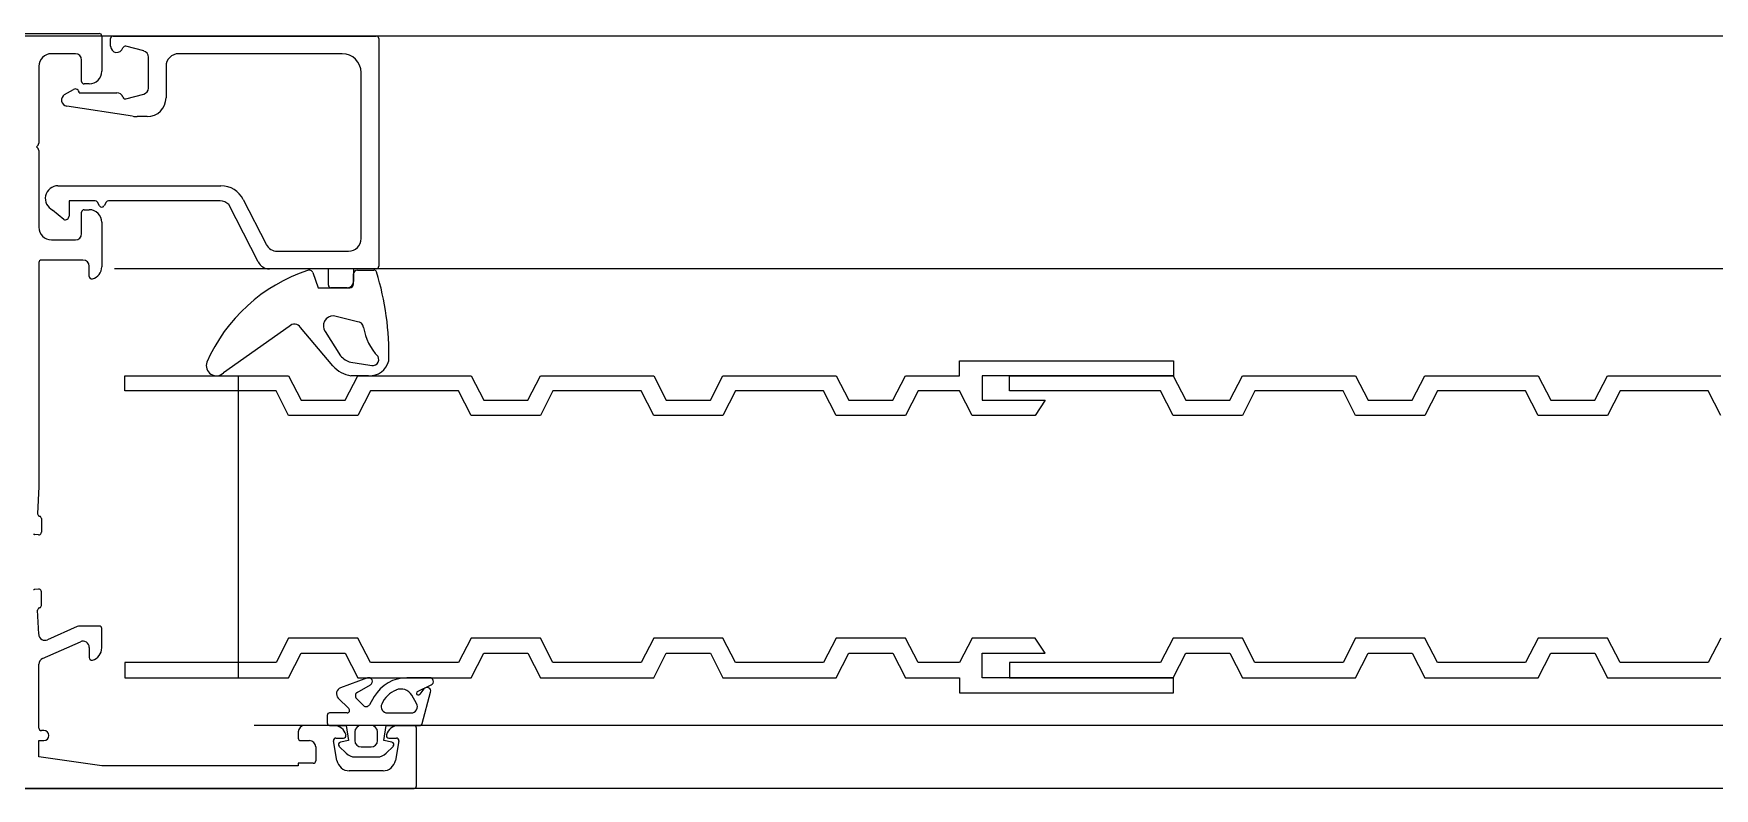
# Model space of a CAD drawing. Header units: inches. Extents: x -12530 to 36157, y 78659 to 110077.
# Drawn here: x 6356.4 to 6489.9, y 87925.6 to 87985.6 of the extents above; entities that cross this region are included whole.
import ezdxf

# ---------------------------------------------------------------- set-up
doc = ezdxf.new("R2010")
doc.units = ezdxf.units.IN
doc.header["$MEASUREMENT"] = 0
doc.layers.add('freecads.com', color=7, linetype='Continuous')

msp = doc.modelspace()

# ---------------------------------------------------------------- linework, layer by layer
at = {"layer": 'freecads.com'}
for p, q in [((7335.66, 87985.43), (6278.8, 87985.43)), ((6312, 87985.63), (6361.6, 87985.63)), ((6361.8, 87985.43), (6361.8, 87982.63)), ((6362.7, 87985.43), (6383.6, 87985.43)), ((6362.5, 87984.63), (6362.5, 87985.23)), ((6365.13, 87984.25), (6363.72, 87984.62)), ((6383.8, 87985.23), (6383.8, 87967.13)), ((6356.8, 87983.03), (6356.8, 87976.91)), ((6359.7, 87984.03), (6357.8, 87984.03)), ((6360.2, 87981.83), (6360.2, 87983.53)), ((6365.5, 87981.3), (6365.5, 87983.76)), ((6366.9, 87983.03), (6366.9, 87980.53)), ((6380.9, 87984.03), (6367.9, 87984.03)), ((6360.8, 87981.63), (6360.4, 87981.63)), ((6382.4, 87969.33), (6382.4, 87982.53)), ((6358.85, 87980.79), (6359.55, 87981.19)), ((6360, 87980.93), (6363, 87980.93)), ((6363.72, 87980.44), (6365.13, 87980.81)), ((6364.25, 87979.06), (6359.02, 87979.86)), ((6365.4, 87979.03), (6364.6, 87979.03)), ((6356.74, 87976.77), (6356.6, 87976.63)), ((6356.6, 87976.63), (6356.74, 87976.49)), ((6356.8, 87976.35), (6356.8, 87970.23)), ((6358.32, 87973.53), (6371.26, 87973.53)), ((6361.28, 87972.33), (6359.2, 87972.33)), ((6359.2, 87972.33), (6359.2, 87971.13)), ((6361.63, 87971.93), (6361.46, 87972.23)), ((6362.15, 87972.23), (6361.98, 87971.93)), ((6371.19, 87972.33), (6362.32, 87972.33)), ((6374.22, 87967.48), (6371.89, 87972.04)), ((6373.04, 87972.44), (6374.86, 87968.88)), ((6358.78, 87970.86), (6357.89, 87971.6)), ((6360.2, 87969.73), (6360.2, 87971.43)), ((6360.4, 87971.63), (6360.8, 87971.63)), ((6361.8, 87970.63), (6361.8, 87967.1)), ((6357.8, 87969.23), (6359.7, 87969.23)), ((6375.75, 87968.33), (6381.4, 87968.33)), ((6356.8, 87967.43), (6356.8, 87949.63)), ((6360.3, 87967.63), (6357, 87967.63)), ((6360.8, 87966.33), (6360.8, 87967.13)), ((7335.66, 87966.93), (6362.8, 87966.93)), ((6379.8, 87966.93), (6375.11, 87966.93)), ((6379.8, 87965.63), (6379.8, 87966.93)), ((6383.6, 87966.93), (6381.8, 87966.93)), ((6381.8, 87966.93), (6381.8, 87965.93)), ((6382.1, 87966.83), (6383.42, 87966.83)), ((6378.56, 87966.63), (6379, 87965.43)), ((6379, 87965.43), (6381.5, 87965.43)), ((6381.3, 87965.43), (6380, 87965.43)), ((6381.8, 87965.73), (6381.8, 87966.53)), ((6382.1, 87962.73), (6380.21, 87963.2)), ((6376.68, 87962.35), (6371.47, 87958.66)), ((6380.16, 87959.21), (6377.59, 87962.27)), ((6379.54, 87961.94), (6380.77, 87960.02)), ((6381.58, 87959.51), (6383.09, 87959.28)), ((6429.94, 87958.43), (6429.94, 87959.63)), ((6429.94, 87959.63), (6446.94, 87959.63)), ((6446.94, 87959.63), (6446.94, 87958.43)), ((6363.64, 87957.23), (6363.64, 87958.43)), ((6363.64, 87958.43), (6376.64, 87958.43)), ((6372.64, 87958.43), (6372.64, 87934.43)), ((6376.64, 87958.43), (6377.64, 87956.48)), ((6381.14, 87956.48), (6382.14, 87958.43)), ((6382.99, 87958.43), (6381.59, 87958.43)), ((6382.14, 87958.43), (6391.14, 87958.43)), ((6391.14, 87958.43), (6392.14, 87956.48)), ((6395.64, 87956.48), (6396.64, 87958.43)), ((6396.64, 87958.43), (6405.64, 87958.43)), ((6405.64, 87958.43), (6406.64, 87956.48)), ((6410.14, 87956.48), (6411.14, 87958.43)), ((6411.14, 87958.43), (6420.14, 87958.43)), ((6420.14, 87958.43), (6421.14, 87956.48)), ((6424.64, 87956.48), (6425.64, 87958.43)), ((6425.64, 87958.43), (6429.94, 87958.43)), ((6446.94, 87958.43), (6431.74, 87958.43)), ((6431.74, 87958.43), (6431.74, 87956.48)), ((6433.9, 87957.23), (6433.9, 87958.43)), ((6433.9, 87958.43), (6446.9, 87958.43)), ((6446.9, 87958.43), (6447.9, 87956.48)), ((6451.4, 87956.48), (6452.4, 87958.43)), ((6452.4, 87958.43), (6461.4, 87958.43)), ((6461.4, 87958.43), (6462.4, 87956.48)), ((6465.9, 87956.48), (6466.9, 87958.43)), ((6466.9, 87958.43), (6475.9, 87958.43)), ((6475.9, 87958.43), (6476.9, 87956.48)), ((6480.4, 87956.48), (6481.4, 87958.43)), ((6481.4, 87958.43), (6490.4, 87958.43)), ((6375.64, 87957.23), (6363.64, 87957.23)), ((6376.64, 87955.28), (6375.64, 87957.23)), ((6377.64, 87956.48), (6381.14, 87956.48)), ((6383.14, 87957.23), (6382.14, 87955.28)), ((6390.14, 87957.23), (6383.14, 87957.23)), ((6391.14, 87955.28), (6390.14, 87957.23)), ((6392.14, 87956.48), (6395.64, 87956.48)), ((6397.64, 87957.23), (6396.64, 87955.28)), ((6404.64, 87957.23), (6397.64, 87957.23)), ((6405.64, 87955.28), (6404.64, 87957.23)), ((6406.64, 87956.48), (6410.14, 87956.48)), ((6412.14, 87957.23), (6411.14, 87955.28)), ((6419.14, 87957.23), (6412.14, 87957.23)), ((6420.14, 87955.28), (6419.14, 87957.23)), ((6421.14, 87956.48), (6424.64, 87956.48)), ((6426.64, 87957.23), (6425.64, 87955.28)), ((6429.94, 87957.23), (6426.64, 87957.23)), ((6430.94, 87955.28), (6429.94, 87957.23)), ((6431.74, 87956.48), (6436.74, 87956.48)), ((6445.9, 87957.23), (6433.9, 87957.23)), ((6436.74, 87956.48), (6435.94, 87955.28)), ((6446.9, 87955.28), (6445.9, 87957.23)), ((6447.9, 87956.48), (6451.4, 87956.48)), ((6453.4, 87957.23), (6452.4, 87955.28)), ((6460.4, 87957.23), (6453.4, 87957.23)), ((6461.4, 87955.28), (6460.4, 87957.23)), ((6462.4, 87956.48), (6465.9, 87956.48)), ((6467.9, 87957.23), (6466.9, 87955.28)), ((6474.9, 87957.23), (6467.9, 87957.23)), ((6475.9, 87955.28), (6474.9, 87957.23)), ((6476.9, 87956.48), (6480.4, 87956.48)), ((6482.4, 87957.23), (6481.4, 87955.28)), ((6489.4, 87957.23), (6482.4, 87957.23)), ((6490.4, 87955.28), (6489.4, 87957.23)), ((6382.14, 87955.28), (6376.64, 87955.28)), ((6396.64, 87955.28), (6391.14, 87955.28)), ((6411.14, 87955.28), (6405.64, 87955.28)), ((6425.64, 87955.28), (6420.14, 87955.28)), ((6435.94, 87955.28), (6430.94, 87955.28)), ((6452.4, 87955.28), (6446.9, 87955.28)), ((6466.9, 87955.28), (6461.4, 87955.28)), ((6481.4, 87955.28), (6475.9, 87955.28)), ((6356.8, 87949.63), (6356.7, 87947.46)), ((6356.83, 87947.28), (6356.87, 87947.26)), ((6357, 87947.08), (6357, 87945.99)), ((6356.78, 87945.79), (6356.47, 87945.82)), ((6356.78, 87941.47), (6356.47, 87941.44)), ((6356.83, 87939.98), (6356.87, 87940)), ((6357, 87940.18), (6357, 87941.27)), ((6356.79, 87937.88), (6356.7, 87939.79)), ((6359.85, 87938.49), (6357.49, 87937.45)), ((6361.6, 87938.53), (6360.05, 87938.53)), ((6361.8, 87936.8), (6361.8, 87938.33)), ((6376.64, 87937.58), (6375.64, 87935.63)), ((6382.14, 87937.58), (6376.64, 87937.58)), ((6383.14, 87935.63), (6382.14, 87937.58)), ((6391.14, 87937.58), (6390.14, 87935.63)), ((6396.64, 87937.58), (6391.14, 87937.58)), ((6397.64, 87935.63), (6396.64, 87937.58)), ((6405.64, 87937.58), (6404.64, 87935.63)), ((6411.14, 87937.58), (6405.64, 87937.58)), ((6412.14, 87935.63), (6411.14, 87937.58)), ((6420.14, 87937.58), (6419.14, 87935.63)), ((6425.64, 87937.58), (6420.14, 87937.58)), ((6426.64, 87935.63), (6425.64, 87937.58)), ((6430.94, 87937.58), (6429.94, 87935.63)), ((6435.94, 87937.58), (6430.94, 87937.58)), ((6436.74, 87936.38), (6435.94, 87937.58)), ((6446.9, 87937.58), (6445.9, 87935.63)), ((6452.4, 87937.58), (6446.9, 87937.58)), ((6453.4, 87935.63), (6452.4, 87937.58)), ((6461.4, 87937.58), (6460.4, 87935.63)), ((6466.9, 87937.58), (6461.4, 87937.58)), ((6467.9, 87935.63), (6466.9, 87937.58)), ((6475.9, 87937.58), (6474.9, 87935.63)), ((6481.4, 87937.58), (6475.9, 87937.58)), ((6482.4, 87935.63), (6481.4, 87937.58)), ((6490.4, 87937.58), (6489.4, 87935.63)), ((6357.1, 87935.96), (6360.1, 87937.29)), ((6360.8, 87936.83), (6360.8, 87936.03)), ((6376.64, 87934.43), (6377.64, 87936.38)), ((6377.64, 87936.38), (6381.14, 87936.38)), ((6381.14, 87936.38), (6382.14, 87934.43)), ((6391.14, 87934.43), (6392.14, 87936.38)), ((6392.14, 87936.38), (6395.64, 87936.38)), ((6395.64, 87936.38), (6396.64, 87934.43)), ((6405.64, 87934.43), (6406.64, 87936.38)), ((6406.64, 87936.38), (6410.14, 87936.38)), ((6410.14, 87936.38), (6411.14, 87934.43)), ((6420.14, 87934.43), (6421.14, 87936.38)), ((6421.14, 87936.38), (6424.64, 87936.38)), ((6424.64, 87936.38), (6425.64, 87934.43)), ((6431.74, 87934.43), (6431.74, 87936.38)), ((6431.74, 87936.38), (6436.74, 87936.38)), ((6446.9, 87934.43), (6447.9, 87936.38)), ((6447.9, 87936.38), (6451.4, 87936.38)), ((6451.4, 87936.38), (6452.4, 87934.43)), ((6461.4, 87934.43), (6462.4, 87936.38)), ((6462.4, 87936.38), (6465.9, 87936.38)), ((6465.9, 87936.38), (6466.9, 87934.43)), ((6475.9, 87934.43), (6476.9, 87936.38)), ((6476.9, 87936.38), (6480.4, 87936.38)), ((6480.4, 87936.38), (6481.4, 87934.43)), ((6356.8, 87930.43), (6356.8, 87935.5)), ((6375.64, 87935.63), (6363.64, 87935.63)), ((6363.64, 87935.63), (6363.64, 87934.43)), ((6390.14, 87935.63), (6383.14, 87935.63)), ((6404.64, 87935.63), (6397.64, 87935.63)), ((6419.14, 87935.63), (6412.14, 87935.63)), ((6429.94, 87935.63), (6426.64, 87935.63)), ((6445.9, 87935.63), (6433.9, 87935.63)), ((6433.9, 87935.63), (6433.9, 87934.43)), ((6460.4, 87935.63), (6453.4, 87935.63)), ((6474.9, 87935.63), (6467.9, 87935.63)), ((6489.4, 87935.63), (6482.4, 87935.63)), ((6363.64, 87934.43), (6376.64, 87934.43)), ((6382.9, 87934.41), (6380.76, 87933.63)), ((6382.09, 87933.25), (6383.15, 87933.87)), ((6382.14, 87934.43), (6391.14, 87934.43)), ((6387.84, 87934.43), (6386.04, 87934.43)), ((6386.89, 87933.34), (6387.97, 87933.86)), ((6387.39, 87933.54), (6387.07, 87933.11)), ((6396.64, 87934.43), (6405.64, 87934.43)), ((6411.14, 87934.43), (6420.14, 87934.43)), ((6425.64, 87934.43), (6429.94, 87934.43)), ((6429.94, 87934.43), (6429.94, 87933.23)), ((6446.94, 87934.43), (6431.74, 87934.43)), ((6433.9, 87934.43), (6446.9, 87934.43)), ((6446.94, 87933.23), (6446.94, 87934.43)), ((6452.4, 87934.43), (6461.4, 87934.43)), ((6466.9, 87934.43), (6475.9, 87934.43)), ((6481.4, 87934.43), (6490.4, 87934.43)), ((6380.58, 87932.81), (6381.42, 87931.97)), ((6382.59, 87932.22), (6382.02, 87932.78)), ((6383.44, 87932.93), (6383.06, 87932.28)), ((6386.8, 87932.38), (6386.43, 87933.03)), ((6387.25, 87930.78), (6387.92, 87933.29)), ((6429.94, 87933.23), (6446.94, 87933.23)), ((7332.46, 87930.63), (6373.9, 87930.63)), ((6380.23, 87930.63), (6377.9, 87930.63)), ((6379.7, 87931.43), (6379.7, 87930.83)), ((6381.28, 87931.63), (6379.9, 87931.63)), ((6379.9, 87930.63), (6381.2, 87930.63)), ((6381.2, 87930.63), (6381.4, 87929.43)), ((6383.2, 87930.63), (6382.4, 87930.63)), ((6384.2, 87929.43), (6384.4, 87930.63)), ((6384.4, 87930.63), (6387.06, 87930.63)), ((6384.49, 87931.63), (6386.37, 87931.63)), ((6386.6, 87930.63), (6385.38, 87930.63)), ((6356.8, 87928.13), (6356.8, 87929.43)), ((6356.8, 87929.43), (6357.2, 87929.43)), ((6357.2, 87930.23), (6357, 87930.23)), ((6377.4, 87930.13), (6377.4, 87929.63)), ((6377.6, 87929.43), (6378.3, 87929.43)), ((6380.48, 87927.86), (6380.21, 87929.4)), ((6380.4, 87929.63), (6381, 87929.63)), ((6381.4, 87929.43), (6380.75, 87929.31)), ((6381.9, 87930.13), (6381.9, 87929.43)), ((6383.7, 87929.43), (6383.7, 87930.13)), ((6384.85, 87929.31), (6384.2, 87929.43)), ((6384.6, 87929.63), (6385.2, 87929.63)), ((6385.4, 87929.4), (6385.13, 87927.86)), ((6386.8, 87925.83), (6386.8, 87930.43)), ((6361.8, 87927.43), (6356.8, 87928.13)), ((6378.8, 87928.93), (6378.8, 87927.83)), ((6380.66, 87928.97), (6381.21, 87928.42)), ((6381.92, 87928.13), (6383.68, 87928.13)), ((6382.4, 87928.93), (6383.2, 87928.93)), ((6384.39, 87928.42), (6384.94, 87928.97)), ((6377.4, 87927.43), (6361.8, 87927.43)), ((6378.6, 87927.63), (6377.4, 87927.63)), ((6377.4, 87927.63), (6377.4, 87927.43)), ((6384.14, 87927.03), (6381.46, 87927.03)), ((7332.46, 87925.63), (6283, 87925.63)), ((6287, 87925.63), (6386.6, 87925.63))]:
    msp.add_line(p, q, dxfattribs=at)
for centre, radius, start, end in [((6361.6, 87985.43), 0.2, 0, 90), ((6362.7, 87985.23), 0.2, 90, 180), ((6383.6, 87985.23), 0.2, 0, 90), ((6363, 87984.63), 0.5, 180, 343.4014), ((6363.67, 87984.43), 0.2, 75, 163.4014), ((6365, 87983.76), 0.5, 0, 75), ((6357.8, 87983.03), 1, 90, 180), ((6359.7, 87983.53), 0.5, 0, 90), ((6367.9, 87983.03), 1, 90, 180), ((6380.9, 87982.53), 1.5, 0, 90), ((6360.4, 87981.83), 0.2, 180, 270), ((6360.8, 87982.63), 1, 270, 0), ((6359.1, 87980.35), 0.5, 120, 260), ((6359.7, 87980.93), 0.3, 0, 120), ((6363, 87980.43), 0.5, 16.6015, 90), ((6363.67, 87980.63), 0.2, 196.6015, 285), ((6365, 87981.3), 0.5, 285, 360), ((6365.4, 87980.53), 1.5, 270, 0), ((6364.6, 87981.03), 2, 260, 270), ((6356.6, 87976.91), 0.2, 315, 0), ((6356.6, 87976.35), 0.2, 0, 45), ((6358.32, 87972.52), 1.01, 90, 245), ((6371.26, 87971.53), 2, 27.0437, 90), ((6361.28, 87972.13), 0.2, 30, 90), ((6362.32, 87972.13), 0.2, 90, 150), ((6371.19, 87971.33), 1, 45, 90), ((6358.9, 87971.13), 0.3, 245, 0), ((6360.4, 87971.43), 0.2, 90, 180), ((6360.8, 87970.63), 1, 0, 90), ((6361.8, 87972.03), 0.2, 210, 330), ((6357.8, 87970.23), 1, 180, 270), ((6359.7, 87969.73), 0.5, 270, 0), ((6375.75, 87969.33), 1, 207.0437, 270), ((6381.4, 87969.33), 1, 270, 0), ((6357, 87967.43), 0.2, 90, 180), ((6360.3, 87967.13), 0.5, 0, 90), ((6360.8, 87967.1), 1, 284.4775, 0), ((6382.38, 87954.12), 13.37, 108.4628, 156.227), ((6375.11, 87967.93), 1, 207.0437, 270), ((6378.28, 87966.53), 0.3, 20.0005, 115.8965), ((6382.1, 87966.53), 0.3, 90, 180), ((6383.42, 87966.63), 0.2, 14.2975, 90), ((6383.6, 87967.13), 0.2, 270, 0), ((6362.65, 87960.16), 21.96, 358.5606, 17.2778), ((6361, 87966.33), 0.2, 180, 284.4776), ((6380, 87965.63), 0.2, 180, 270), ((6381.3, 87965.93), 0.5, 270, 0), ((6381.5, 87965.73), 0.3, 270, 0), ((6380.21, 87962.39), 0.806, 90, 214), ((6382.1, 87962.23), 0.5, 5.2288, 90), ((6377.1, 87961.93), 0.6, 35, 134.8893), ((6386.81, 87962.92), 4.26, 188.7048, 223.9518), ((6382.01, 87961.08), 1.63, 220.3151, 254.6423), ((6370.9, 87959.23), 0.8, 159.4987, 314.8893), ((6381.98, 87960.86), 2.46, 222.1617, 260.8699), ((6383.08, 87960), 1.57, 266.8002, 345.4301), ((6383.3, 87959.73), 0.5, 245, 28.1697), ((6356.9, 87947.46), 0.2, 180, 250), ((6356.8, 87947.08), 0.2, 0, 70), ((6356.49, 87946.02), 0.2, 238.3106, 250), ((6356.49, 87946.02), 0.2, 250, 265), ((6356.8, 87945.99), 0.2, 265, 340), ((6356.8, 87945.99), 0.2, 340, 0), ((6356.49, 87941.24), 0.2, 110, 121.6894), ((6356.49, 87941.24), 0.2, 95, 110), ((6356.8, 87941.27), 0.2, 20, 95), ((6356.8, 87941.27), 0.2, 360, 20), ((6356.9, 87939.79), 0.2, 110, 180), ((6356.8, 87940.18), 0.2, 290, 0), ((6357.29, 87937.9), 0.5, 182.7399, 293.8405), ((6360.05, 87938.03), 0.5, 90, 113.8405), ((6360.3, 87936.83), 0.5, 0, 113.8405), ((6361.6, 87938.33), 0.2, 0, 90), ((6361, 87936.03), 0.2, 180, 284.4776), ((6360.8, 87936.8), 1, 284.4775, 0), ((6357.3, 87935.5), 0.5, 113.8405, 180), ((6380.94, 87933.16), 0.5, 110, 225), ((6383, 87934.13), 0.3, 300, 110), ((6386.04, 87931.43), 3, 90, 150), ((6386.04, 87931.43), 2.2, 113.2981, 155.6843), ((6385.56, 87932.53), 1, 30, 113.2981), ((6386.95, 87933.2), 0.15, 115.7479, 323.4736), ((6387.63, 87933.36), 0.3, 345, 143.4736), ((6387.84, 87934.13), 0.3, 295.7479, 90), ((6381.28, 87931.83), 0.2, 270, 45), ((6382.24, 87933), 0.3, 120, 225), ((6382.8, 87932.43), 0.3, 225, 330), ((6384.49, 87932.13), 0.5, 155.6843, 270), ((6386.37, 87932.13), 0.5, 270, 30), ((6377.9, 87930.13), 0.5, 90, 180), ((6379.9, 87931.43), 0.2, 90, 180), ((6379.9, 87930.83), 0.2, 180, 270), ((6380.23, 87929.63), 1, 14.4775, 90), ((6382.4, 87930.13), 0.5, 90, 180), ((6383.2, 87930.13), 0.5, 0, 90), ((6385.38, 87929.63), 1, 90, 165.5225), ((6386.6, 87930.43), 0.2, 0, 90), ((6387.06, 87930.83), 0.2, 270, 345), ((6357, 87930.43), 0.2, 180, 270), ((6357.2, 87929.83), 0.4, 0, 90), ((6357.2, 87929.83), 0.4, 270, 0), ((6377.6, 87929.63), 0.2, 180, 270), ((6378.3, 87928.93), 0.5, 0, 90), ((6380.4, 87929.43), 0.2, 90, 190), ((6380.8, 87929.12), 0.2, 105, 225), ((6381, 87929.83), 0.2, 270, 14.4775), ((6382.4, 87929.43), 0.5, 180, 270), ((6383.2, 87929.43), 0.5, 270, 0), ((6384.6, 87929.83), 0.2, 165.5224, 270), ((6384.8, 87929.12), 0.2, 315, 75), ((6385.2, 87929.43), 0.2, 350, 90), ((6381.92, 87929.13), 1, 225, 270), ((6383.68, 87929.13), 1, 270, 315), ((6378.6, 87927.83), 0.2, 270, 0), ((6381.46, 87928.03), 1, 190, 270), ((6384.14, 87928.03), 1, 270, 350), ((6386.6, 87925.83), 0.2, 270, 0)]:
    msp.add_arc(centre, radius, start, end, dxfattribs=at)

doc.saveas('drawing.dxf')
